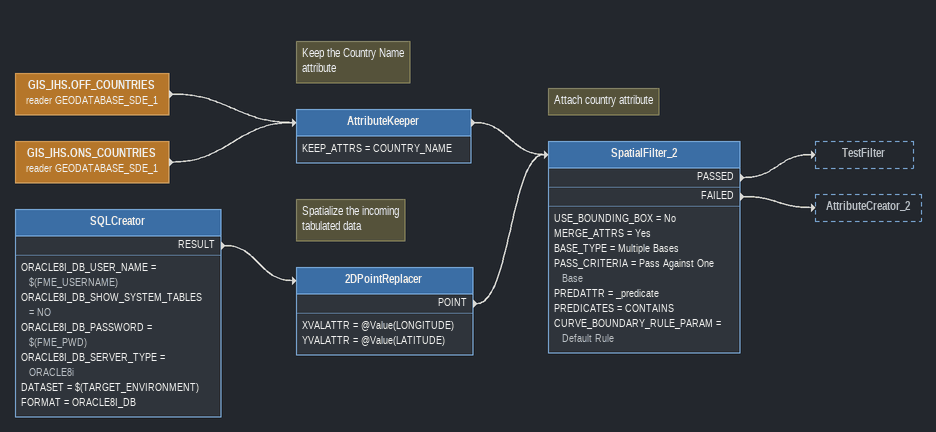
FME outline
GIS_IHS.OFF_COUNTRIES (reader GEODATABASE_SDE_1)
    -> AttributeKeeper
GIS_IHS.ONS_COUNTRIES (reader GEODATABASE_SDE_1)
    -> AttributeKeeper
Note: Keep the Country Name / attribute
AttributeKeeper
    KEEP_ATTRS = COUNTRY_NAME
    -> SpatialFilter_2
SQLCreator
    ORACLE8I_DB_USER_NAME = $(FME_USERNAME)
    ORACLE8I_DB_SHOW_SYSTEM_TABLES = NO
    ORACLE8I_DB_PASSWORD = $(FME_PWD)
    ORACLE8I_DB_SERVER_TYPE = ORACLE8i
    DATASET = $(TARGET_ENVIRONMENT)
    FORMAT = ORACLE8I_DB
    RESULT -> 2DPointReplacer
Note: Spatialize the incoming / tabulated data
2DPointReplacer
    XVALATTR = @Value(LONGITUDE)
    YVALATTR = @Value(LATITUDE)
    POINT -> SpatialFilter_2
Note: Attach country attribute
SpatialFilter_2
    USE_BOUNDING_BOX = No
    MERGE_ATTRS = Yes
    BASE_TYPE = Multiple Bases
    PASS_CRITERIA = Pass Against One Base
    PREDATTR = _predicate
    PREDICATES = CONTAINS
    CURVE_BOUNDARY_RULE_PARAM = Default Rule
    PASSED -> TestFilter
    FAILED -> AttributeCreator_2
